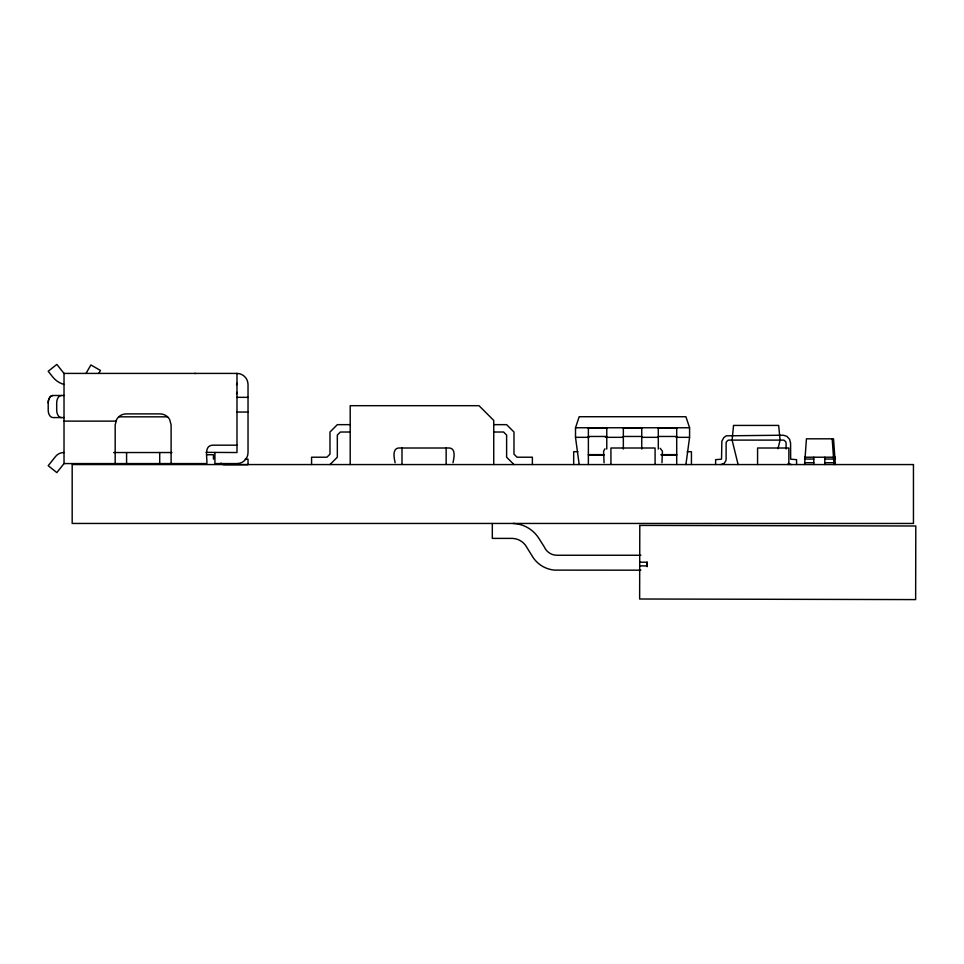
<?xml version="1.0" encoding="UTF-8"?>
<svg xmlns="http://www.w3.org/2000/svg" width="964" height="964" viewBox="0 0 964 964"><rect width="100%" height="100%" fill="white"/><g stroke="black" fill="none" stroke-linecap="round" stroke-linejoin="round"><path stroke-width="1.45" d="M647.061 566.712L647.073 562.217M804.591 464.564L806.434 438.813L833.523 438.813L835.366 464.564M685.91 464.564L689.585 437.331L689.585 427.763L685.91 416.725L579.183 416.725L575.508 427.763L575.508 437.331L579.183 464.564M777.972 448.742L780.093 440.102L778.659 425.425L733.544 425.425L732.11 440.102L738.111 464.564M453.008 462.732C453.887 458.358 456.105 449.079 449.827 448.007L398.313 448.007C392.023 449.067 394.24 458.358 395.12 462.732M661.955 462.732L662.425 451.212L660.183 448.284M86.013 373.417L90.893 364.946L100.461 370.465L98.762 373.417M63.853 384.455L64.022 384.455A21.811 21.811 0 0 1 52.791 377.032L48.2 371.285L56.828 364.404L64.022 373.417L64.022 463.576L56.828 472.589L48.2 465.708L55.502 456.55A10.676 10.676 0 0 1 64.022 452.538M329.977 464.564L337.328 457.213L337.328 435.065L340.376 432.017L350.209 432.017M605.006 448.766L603.597 451.212L604.067 462.732M720.867 464.564L724.06 463.395L725.711 461.045A6.146 6.146 0 0 0 726.109 458.864L726.109 443.368A3.482 3.482 0 0 1 726.507 441.729L727.965 440.355A2.796 2.796 0 0 1 729.109 440.102L783.093 440.102A2.796 2.796 0 0 1 784.238 440.355L785.684 441.729A3.482 3.482 0 0 1 786.094 443.368L786.094 448.995M64.022 373.417L236.987 373.417A11.146 11.146 0 0 1 248.025 384.455L248.025 452.538A11.038 11.038 0 0 1 236.987 463.576L214.912 463.576L214.912 452.538M64.022 417.581L52.9 417.581A7.363 4.7 -90 0 1 48.2 410.218L48.2 402.856A7.363 4.7 -90 0 1 52.9 395.493L64.022 395.493M236.987 397.337L248.025 397.337M236.987 412.05L248.025 412.05M118.632 416.834L167.603 416.834M64.022 421.123L115.945 421.123M350.209 424.654L337.328 424.654L329.977 432.017L329.977 454.164L326.929 457.213L311.577 457.213L311.577 464.564M493.737 424.654L506.618 424.654L513.981 432.017L513.981 454.164L517.029 457.213L532.381 457.213L532.381 464.564M575.508 427.763L689.585 427.763M588.377 427.932L606.778 427.932M623.346 427.932L641.747 427.932M658.304 427.932L676.704 427.932M493.737 432.017L503.57 432.017L506.618 435.065L506.618 457.213L513.981 464.564M588.377 436.463L606.778 436.463M623.346 436.463L641.747 436.463M658.304 436.463L676.704 436.463M575.508 437.331L588.956 437.331M605.404 437.331L623.346 437.331M641.747 437.331L658.195 437.331M676.126 437.331L689.585 437.331M236.987 445.175L212.333 445.175C203.512 446.043 207.573 458.129 206.814 463.576L64.022 463.576M577.954 451.694L573.676 451.694L573.676 464.564M687.151 451.694L691.441 451.694L691.441 464.564M113.644 452.538L171.917 452.538M206.079 452.357L236.987 452.538L236.987 373.417M206.814 454.743L213.442 454.743L213.442 459.165M588.377 454.634L603.958 454.634M661.135 454.634L676.704 454.634M588.377 454.996L603.958 454.996M661.135 454.996L676.704 454.996M804.591 457.213L835.366 457.213M245.193 459.165L248.025 459.165L248.025 464.684L224.07 464.684A3.675 3.675 0 0 1 221.021 463.045M804.591 459.045L813.785 459.045M824.835 459.045L835.366 459.045M804.591 462.732L813.785 462.732M824.835 462.732L835.366 462.732M640.903 555.252L557.264 555.252A13.797 13.797 0 0 1 544.311 546.962L538.9 538.394A32.101 32.101 0 0 0 512.993 523.452M640.855 570.182L554.758 570.122A28.763 28.763 0 0 1 531.851 555.469L525.476 545.238A17.159 17.159 0 0 0 512.402 538.394L492.315 538.394L492.315 523.452M639.71 562.205L647.266 562.217L647.254 565.904L639.71 565.88M791.336 464.564L788.142 463.395M832.185 438.813L834.029 464.564M824.835 457.213L824.835 464.564M813.785 457.213L813.785 464.564M796.589 464.564L796.589 459.671L790.661 459.165L790.588 443.199L789.588 439.283L786.841 436.294L783.238 435.21L726.241 435.824L723.807 437.596L721.855 441.247L721.542 459.165L715.613 459.671L715.613 464.564M788.853 464.564L788.853 448.007L757.571 448.007L757.571 464.564M676.704 427.763L676.704 464.564M658.304 427.763L658.304 449.043M655.086 464.443L655.086 448.007L610.923 448.007L610.923 464.443M641.747 427.763L641.747 449.043M623.346 427.763L623.346 449.043M606.778 427.763L606.778 449.043M588.377 427.763L588.377 464.564M493.737 464.564L493.737 420.412L479.012 405.687L350.209 405.687L350.209 464.564M446.151 448.007L446.151 464.443M401.988 448.007L401.988 464.443M171.11 463.576L171.11 424.931L169.64 419.412A11.038 11.038 0 0 0 160.072 413.893L126.224 413.893A11.038 11.038 0 0 0 116.656 419.412L115.174 424.931L115.174 463.576M159.711 452.538L159.711 463.576M126.585 452.538L126.585 463.576M61.395 395.493A7.363 4.7 -90 0 0 56.695 402.856L56.695 410.218A7.363 4.7 -90 0 0 61.395 417.581M48.2 402.856A7.363 4.7 90 0 1 52.9 395.493M194.668 373.417A7.363 7.363 0 0 1 195.632 373.478M236.987 383.274A11.64 6.676 0 0 1 236.517 384.841M236.987 392.324A11.64 6.676 0 0 1 236.517 393.89M639.795 525.404L639.638 599.006L915.643 599.596L915.8 525.995L639.795 525.404M913.45 464.564L72.18 464.564L72.18 523.452L913.45 523.452L913.45 464.564"/></g></svg>
